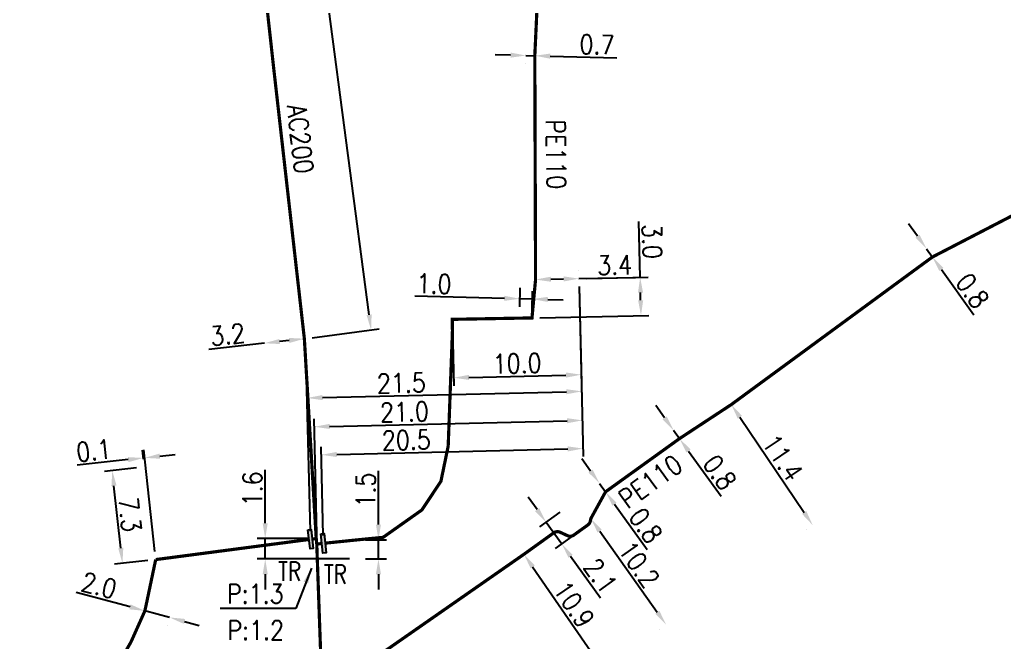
# Model space of a CAD drawing. Header units: millimetres. Extents: x 133989 to 135004, y 130988 to 132014.
# Drawn here: x 134233.5 to 134310.6, y 131503.5 to 131552.3 of the extents above; entities that cross this region are included whole.
import ezdxf
from ezdxf.enums import TextEntityAlignment as Align

# ---------------------------------------------------------------- set-up
doc = ezdxf.new("R2010")
doc.units = ezdxf.units.MM
doc.header["$PDMODE"] = 34
doc.linetypes.add('L_25_AP', pattern=[2000, 1000, 1000])
doc.linetypes.add('L_25_PE', pattern=[2000, 1000, 1000])
doc.layers.get('0').update_dxf_attribs({"linetype": 'CONTINUOUS'})
doc.layers.get('Defpoints').update_dxf_attribs({"linetype": 'CONTINUOUS'})
doc.layers.add('L_150', color=1, linetype='CONTINUOUS')
doc.layers.add('L_340', color=7, linetype='CONTINUOUS')
doc.styles.get("Standard").update_dxf_attribs({"font": 'romans.shx', "width": 0.85})
doc.dimstyles.get("Standard").update_dxf_attribs({"dimtxt": 1.5, "dimasz": 1.2, "dimexe": 0.625, "dimexo": 0.625, "dimgap": 0.25, "dimtad": 1, "dimdec": 1, "dimzin": 0, "dimdsep": 46, "dimtxsty": 'Standard', "dimcen": -0.5, "dimadec": 0, "dimazin": 0, "dimtfac": 1, "dimtdec": 1, "dimtmove": 0, "dimatfit": 3, "dimfxl": 0, "dimtolj": 1, "dimtzin": 0, "dimarcsym": 0})

# ---------------------------------------------------------------- blocks, each defined once
blk = doc.blocks.new('*D41')
at = {"layer": 'Defpoints', "color": 0, "linetype": 'Continuous', "transparency": 16777216}
for p in [(134304.504, 131534.312), (134304.504, 131534.312), (134304.97, 131533.662)]:
    blk.add_point(p, dxfattribs=at)
at = {"layer": 'L_150', "color": 0, "linetype": 'Continuous', "lineweight": -2, "transparency": 16777216}
for p, q in [((134303.804, 131535.287), (134303.104, 131536.262)), ((134304.504, 131534.312), (134304.97, 131533.662)), ((134305.67, 131532.687), (134308.219, 131529.135))]:
    blk.add_line(p, q, dxfattribs=at)
at = {"layer": 'L_150', "color": 0, "linetype": 'Continuous', "transparency": 16777216}
for points in [[(134303.967, 131535.403), (134303.642, 131535.17), (134304.504, 131534.312)], [(134305.832, 131532.803), (134305.507, 131532.57), (134304.97, 131533.662)]]:
    blk.add_solid(points, dxfattribs=at)
at = {"layer": 'L_150', "color": 0, "linetype": 'Continuous', "transparency": 16777216, "insert": (134308.106, 131531.007), "char_height": 1.5, "attachment_point": 5, "rotation": 305.66533}
blk.add_mtext('\\A1;0.8', dxfattribs=at)
blk = doc.blocks.new('*D42')
at = {"layer": 'Defpoints', "color": 0, "linetype": 'Continuous', "transparency": 16777216}
for p in [(134289.221, 131522.102), (134295.594, 131512.65), (134295.594, 131512.65)]:
    blk.add_point(p, dxfattribs=at)
at = {"layer": 'L_150', "color": 0, "linetype": 'Continuous', "lineweight": -2, "transparency": 16777216}
for p, q in [((134289.892, 131521.107), (134294.923, 131513.645)), ((134295.076, 131512.301), (134295.076, 131512.301))]:
    blk.add_line(p, q, dxfattribs=at)
at = {"layer": 'L_150', "color": 0, "linetype": 'Continuous', "transparency": 16777216}
for points in [[(134290.058, 131521.219), (134289.726, 131520.995), (134289.221, 131522.102)], [(134295.089, 131513.757), (134294.757, 131513.533), (134295.594, 131512.65)]]:
    blk.add_solid(points, dxfattribs=at)
at = {"layer": 'L_150', "color": 0, "linetype": 'Continuous', "transparency": 16777216, "insert": (134293.237, 131517.935), "char_height": 1.5, "attachment_point": 5, "rotation": 303.98885}
blk.add_mtext('\\A1;11.4', dxfattribs=at)
blk = doc.blocks.new('*D43')
at = {"layer": 'Defpoints', "color": 0, "linetype": 'Continuous', "transparency": 16777216}
for p in [(134284.698, 131520.084), (134284.698, 131520.084), (134285.166, 131519.435)]:
    blk.add_point(p, dxfattribs=at)
at = {"layer": 'L_150', "color": 0, "linetype": 'Continuous', "lineweight": -2, "transparency": 16777216}
for p, q in [((134283.997, 131521.058), (134283.296, 131522.032)), ((134284.698, 131520.084), (134285.166, 131519.435)), ((134285.867, 131518.461), (134288.421, 131514.913))]:
    blk.add_line(p, q, dxfattribs=at)
at = {"layer": 'L_150', "color": 0, "linetype": 'Continuous', "transparency": 16777216}
for points in [[(134284.16, 131521.175), (134283.835, 131520.941), (134284.698, 131520.084)], [(134286.029, 131518.577), (134285.704, 131518.344), (134285.166, 131519.435)]]:
    blk.add_solid(points, dxfattribs=at)
at = {"layer": 'L_150', "color": 0, "linetype": 'Continuous', "transparency": 16777216, "insert": (134288.306, 131516.784), "char_height": 1.5, "attachment_point": 5, "rotation": 305.74613}
blk.add_mtext('\\A1;0.8', dxfattribs=at)
blk = doc.blocks.new('*D44')
at = {"layer": 'Defpoints', "color": 0, "linetype": 'Continuous', "transparency": 16777216}
for p in [(134277.288, 131531.969), (134282.082, 131532.073), (134273.609, 131528.889)]:
    blk.add_point(p, dxfattribs=at)
at = {"layer": 'L_150', "color": 0, "linetype": 'Continuous', "lineweight": -2, "transparency": 16777216}
for p, q in [((134282.082, 131532.073), (134281.987, 131536.443)), ((134277.913, 131531.982), (134282.706, 131532.086)), ((134282.12, 131530.273), (134282.108, 131530.873)), ((134274.234, 131528.902), (134282.771, 131529.087))]:
    blk.add_line(p, q, dxfattribs=at)
at = {"layer": 'L_150', "color": 0, "linetype": 'Continuous', "transparency": 16777216}
for points in [[(134282.307, 131530.877), (134281.908, 131530.868), (134282.082, 131532.073)], [(134282.32, 131530.277), (134281.921, 131530.269), (134282.146, 131529.073)]]:
    blk.add_solid(points, dxfattribs=at)
at = {"layer": 'L_150', "color": 0, "linetype": 'Continuous', "transparency": 16777216, "insert": (134283.021, 131534.879), "char_height": 1.5, "attachment_point": 5, "rotation": 271.23712}
blk.add_mtext('\\A1;3.0', dxfattribs=at)
blk = doc.blocks.new('*D45')
at = {"layer": 'Defpoints', "color": 0, "linetype": 'Continuous', "transparency": 16777216}
for p in [(134272.684, 131531.87), (134272.647, 131530.394), (134273.609, 131528.889)]:
    blk.add_point(p, dxfattribs=at)
at = {"layer": 'L_150', "color": 0, "linetype": 'Continuous', "lineweight": -2, "transparency": 16777216}
for p, q in [((134272.668, 131531.245), (134272.631, 131529.769)), ((134273.625, 131529.514), (134273.662, 131530.993)), ((134271.447, 131530.424), (134264.421, 131530.603)), ((134273.646, 131530.368), (134272.647, 131530.394)), ((134274.846, 131530.338), (134276.046, 131530.307))]:
    blk.add_line(p, q, dxfattribs=at)
at = {"layer": 'L_150', "color": 0, "linetype": 'Continuous', "transparency": 16777216}
for points in [[(134271.452, 131530.624), (134271.442, 131530.224), (134272.647, 131530.394)], [(134274.851, 131530.538), (134274.841, 131530.138), (134273.646, 131530.368)]]:
    blk.add_solid(points, dxfattribs=at)
at = {"layer": 'L_150', "color": 0, "linetype": 'Continuous', "transparency": 16777216, "insert": (134265.94, 131531.564), "char_height": 1.5, "attachment_point": 5, "rotation": 358.5451}
blk.add_mtext('\\A1;1.0', dxfattribs=at)
blk = doc.blocks.new('*D46')
at = {"layer": 'Defpoints', "color": 0, "linetype": 'Continuous', "transparency": 16777216}
for p in [(134273.889, 131531.896), (134277.288, 131531.969), (134277.288, 131531.969)]:
    blk.add_point(p, dxfattribs=at)
at = {"layer": 'L_150', "color": 0, "linetype": 'Continuous', "lineweight": -2, "transparency": 16777216}
for p, q in [((134273.875, 131532.52), (134273.875, 131532.52)), ((134277.275, 131532.594), (134277.275, 131532.594)), ((134275.089, 131531.922), (134276.088, 131531.943)), ((134277.288, 131531.969), (134281.719, 131532.065))]:
    blk.add_line(p, q, dxfattribs=at)
at = {"layer": 'L_150', "color": 0, "linetype": 'Continuous', "transparency": 16777216}
for points in [[(134275.084, 131532.121), (134275.093, 131531.722), (134273.889, 131531.896)], [(134276.084, 131532.143), (134276.093, 131531.743), (134277.288, 131531.969)]]:
    blk.add_solid(points, dxfattribs=at)
at = {"layer": 'L_150', "color": 0, "linetype": 'Continuous', "transparency": 16777216, "insert": (134280.082, 131533.03), "char_height": 1.5, "attachment_point": 5, "rotation": 1.23712}
blk.add_mtext('\\A1;3.4', dxfattribs=at)
blk = doc.blocks.new('*D48')
at = {"layer": 'Defpoints', "color": 0, "linetype": 'Continuous', "transparency": 16777216}
for p in [(134277.288, 131531.969), (134277.608, 131518.654), (134257.281, 131511.227)]:
    blk.add_point(p, dxfattribs=at)
at = {"layer": 'L_340', "color": 0, "linetype": 'Continuous', "lineweight": -2, "transparency": 16777216}
for p, q in [((134277.303, 131531.344), (134277.623, 131518.029)), ((134257.266, 131511.852), (134257.099, 131518.785)), ((134258.314, 131518.189), (134276.409, 131518.625))]:
    blk.add_line(p, q, dxfattribs=at)
at = {"layer": 'L_340', "color": 0, "linetype": 'Continuous', "transparency": 16777216}
for points in [[(134276.404, 131518.825), (134276.413, 131518.425), (134277.608, 131518.654)], [(134258.309, 131518.389), (134258.319, 131517.989), (134257.114, 131518.161)]]:
    blk.add_solid(points, dxfattribs=at)
at = {"layer": 'L_340', "color": 0, "linetype": 'Continuous', "transparency": 16777216, "insert": (134263.766, 131519.321), "char_height": 1.5, "attachment_point": 5, "rotation": 1.37815}
blk.add_mtext('\\A1;20.5', dxfattribs=at)
blk = doc.blocks.new('*D49')
at = {"layer": 'Defpoints', "color": 0, "linetype": 'Continuous', "transparency": 16777216}
for p in [(134277.288, 131531.969), (134277.501, 131523.134), (134256.269, 131511.545)]:
    blk.add_point(p, dxfattribs=at)
at = {"layer": 'L_340', "color": 0, "linetype": 'Continuous', "lineweight": -2, "transparency": 16777216}
for p, q in [((134277.303, 131531.344), (134277.516, 131522.51)), ((134256.254, 131512.17), (134255.988, 131523.242)), ((134257.203, 131522.646), (134276.301, 131523.105))]:
    blk.add_line(p, q, dxfattribs=at)
at = {"layer": 'L_340', "color": 0, "linetype": 'Continuous', "transparency": 16777216}
for points in [[(134276.296, 131523.305), (134276.306, 131522.906), (134277.501, 131523.134)], [(134257.198, 131522.846), (134257.207, 131522.446), (134256.003, 131522.617)]]:
    blk.add_solid(points, dxfattribs=at)
at = {"layer": 'L_340', "color": 0, "linetype": 'Continuous', "transparency": 16777216, "insert": (134263.379, 131523.795), "char_height": 1.5, "attachment_point": 5, "rotation": 1.37815}
blk.add_mtext('\\A1;21.5', dxfattribs=at)
blk = doc.blocks.new('*D50')
at = {"layer": 'Defpoints', "color": 0, "linetype": 'Continuous', "transparency": 16777216}
for p in [(134277.288, 131531.969), (134277.555, 131520.864), (134256.778, 131511.334)]:
    blk.add_point(p, dxfattribs=at)
at = {"layer": 'L_150', "color": 0, "linetype": 'Continuous', "lineweight": -2, "transparency": 16777216}
for p, q in [((134277.303, 131531.344), (134277.57, 131520.239)), ((134256.763, 131511.959), (134256.546, 131520.984)), ((134257.761, 131520.388), (134276.356, 131520.835))]:
    blk.add_line(p, q, dxfattribs=at)
at = {"layer": 'L_150', "color": 0, "linetype": 'Continuous', "transparency": 16777216}
for points in [[(134276.351, 131521.035), (134276.36, 131520.635), (134277.555, 131520.864)], [(134257.756, 131520.588), (134257.766, 131520.188), (134256.561, 131520.359)]]:
    blk.add_solid(points, dxfattribs=at)
at = {"layer": 'L_150', "color": 0, "linetype": 'Continuous', "transparency": 16777216, "insert": (134263.62, 131521.529), "char_height": 1.5, "attachment_point": 5, "rotation": 1.37815}
blk.add_mtext('\\A1;21.0', dxfattribs=at)
blk = doc.blocks.new('*D95')
at = {"layer": 'Defpoints', "color": 0, "linetype": 'Continuous', "transparency": 16777216}
for p in [(134273.131, 131549.451), (134273.131, 131549.451), (134273.83, 131549.434)]:
    blk.add_point(p, dxfattribs=at)
at = {"layer": 'L_150', "color": 0, "linetype": 'Continuous', "lineweight": -2, "transparency": 16777216}
for p, q in [((134271.931, 131549.482), (134270.731, 131549.512)), ((134273.131, 131549.451), (134273.83, 131549.434)), ((134275.03, 131549.403), (134280.258, 131549.27)), ((134273.115, 131548.827), (134273.115, 131548.827)), ((134273.815, 131548.809), (134273.815, 131548.809))]:
    blk.add_line(p, q, dxfattribs=at)
at = {"layer": 'L_150', "color": 0, "linetype": 'Continuous', "transparency": 16777216}
for points in [[(134271.936, 131549.682), (134271.926, 131549.282), (134273.131, 131549.451)], [(134275.035, 131549.603), (134275.025, 131549.203), (134273.83, 131549.434)]]:
    blk.add_solid(points, dxfattribs=at)
at = {"layer": 'L_150', "color": 0, "linetype": 'Continuous', "transparency": 16777216, "insert": (134278.698, 131550.31), "char_height": 1.5, "attachment_point": 5, "rotation": 358.5451}
blk.add_mtext('\\A1;0.7', dxfattribs=at)
blk = doc.blocks.new('*D96')
at = {"layer": 'Defpoints', "color": 0, "linetype": 'Continuous', "transparency": 16777216}
for p in [(134277.288, 131531.969), (134267.362, 131528.778), (134277.469, 131524.441)]:
    blk.add_point(p, dxfattribs=at)
at = {"layer": 'L_150', "color": 0, "linetype": 'Continuous', "lineweight": -2, "transparency": 16777216}
for p, q in [((134277.303, 131531.344), (134277.484, 131523.816)), ((134267.377, 131528.153), (134267.488, 131523.576)), ((134268.672, 131524.229), (134276.269, 131524.412))]:
    blk.add_line(p, q, dxfattribs=at)
at = {"layer": 'L_150', "color": 0, "linetype": 'Continuous', "transparency": 16777216}
for points in [[(134268.667, 131524.429), (134268.677, 131524.03), (134267.473, 131524.201)], [(134276.265, 131524.612), (134276.274, 131524.212), (134277.469, 131524.441)]]:
    blk.add_solid(points, dxfattribs=at)
at = {"layer": 'L_150', "color": 0, "linetype": 'Continuous', "transparency": 16777216, "insert": (134272.446, 131525.321), "char_height": 1.5, "attachment_point": 5, "rotation": 1.37815}
blk.add_mtext('\\A1;10.0', dxfattribs=at)
blk = doc.blocks.new('*D106')
at = {"layer": 'Defpoints', "color": 0, "linetype": 'Continuous', "transparency": 16777216}
for p in [(134243.172, 131517.915), (134243.25, 131517.199), (134244.139, 131509.953)]:
    blk.add_point(p, dxfattribs=at)
at = {"layer": 'L_150', "color": 0, "linetype": 'Continuous', "lineweight": -2, "transparency": 16777216}
for p, q in [((134243.182, 131517.82), (134243.104, 131518.536)), ((134244.071, 131510.574), (134243.199, 131518.547)), ((134241.979, 131517.785), (134237.995, 131517.349)), ((134243.267, 131517.925), (134243.172, 131517.915)), ((134244.459, 131518.056), (134245.652, 131518.186))]:
    blk.add_line(p, q, dxfattribs=at)
at = {"layer": 'L_150', "color": 0, "linetype": 'Continuous', "transparency": 16777216}
for points in [[(134241.957, 131517.983), (134242.001, 131517.586), (134243.172, 131517.915)], [(134244.438, 131518.255), (134244.481, 131517.857), (134243.267, 131517.925)]]:
    blk.add_solid(points, dxfattribs=at)
at = {"layer": 'L_150', "color": 0, "linetype": 'Continuous', "transparency": 16777216, "insert": (134239.282, 131518.495), "char_height": 1.5, "attachment_point": 5, "rotation": 6.24227}
blk.add_mtext('\\A1;0.1', dxfattribs=at)
blk = doc.blocks.new('*D110')
at = {"layer": 'Defpoints', "color": 0, "linetype": 'Continuous', "transparency": 16777216}
for p in [(134251.876, 131597.347), (134248.104, 131596.851), (134255.782, 131527.259)]:
    blk.add_point(p, dxfattribs=at)
at = {"layer": 'L_150', "color": 0, "linetype": 'Continuous', "lineweight": -2, "transparency": 16777216}
for p, q in [((134248.724, 131596.932), (134252.496, 131597.429)), ((134260.852, 131529.136), (134252.033, 131596.158)), ((134256.402, 131527.34), (134261.629, 131528.028))]:
    blk.add_line(p, q, dxfattribs=at)
at = {"layer": 'L_150', "color": 0, "linetype": 'Continuous', "transparency": 16777216}
for points in [[(134252.231, 131596.184), (134251.834, 131596.132), (134251.876, 131597.347)], [(134261.051, 131529.163), (134260.654, 131529.11), (134261.009, 131527.947)]]:
    blk.add_solid(points, dxfattribs=at)
at = {"layer": 'L_150', "color": 0, "linetype": 'Continuous', "transparency": 16777216, "insert": (134257.434, 131562.777), "char_height": 1.5, "attachment_point": 5, "rotation": 277.49691}
blk.add_mtext('\\A1;70.0', dxfattribs=at)
blk = doc.blocks.new('*D111')
at = {"layer": 'Defpoints', "color": 0, "linetype": 'Continuous', "transparency": 16777216}
for p in [(134255.782, 131527.259), (134255.782, 131527.259), (134252.652, 131526.906)]:
    blk.add_point(p, dxfattribs=at)
at = {"layer": 'L_150', "color": 0, "linetype": 'Continuous', "lineweight": -2, "transparency": 16777216}
for p, q in [((134254.59, 131527.125), (134253.845, 131527.041)), ((134252.652, 131526.906), (134248.308, 131526.417))]:
    blk.add_line(p, q, dxfattribs=at)
at = {"layer": 'L_150', "color": 0, "linetype": 'Continuous', "transparency": 16777216}
for points in [[(134253.822, 131527.239), (134253.867, 131526.842), (134252.652, 131526.906)], [(134254.568, 131527.323), (134254.612, 131526.926), (134255.782, 131527.259)]]:
    blk.add_solid(points, dxfattribs=at)
at = {"layer": 'L_150', "color": 0, "linetype": 'Continuous', "transparency": 16777216, "insert": (134249.772, 131527.588), "char_height": 1.5, "attachment_point": 5, "rotation": 6.42546}
blk.add_mtext('\\A1;3.2', dxfattribs=at)
blk = doc.blocks.new('*D116')
at = {"layer": 'Defpoints', "color": 0, "linetype": 'Continuous', "transparency": 16777216}
for p in [(134278.904, 131515.913), (134278.904, 131515.913), (134279.371, 131515.264)]:
    blk.add_point(p, dxfattribs=at)
at = {"layer": 'L_150', "color": 0, "linetype": 'Continuous', "lineweight": -2, "transparency": 16777216}
for p, q in [((134278.203, 131516.887), (134277.502, 131517.861)), ((134278.904, 131515.913), (134279.371, 131515.264)), ((134280.072, 131514.29), (134282.626, 131510.742))]:
    blk.add_line(p, q, dxfattribs=at)
at = {"layer": 'L_150', "color": 0, "linetype": 'Continuous', "transparency": 16777216}
for points in [[(134278.365, 131517.004), (134278.041, 131516.77), (134278.904, 131515.913)], [(134280.235, 131514.407), (134279.91, 131514.173), (134279.371, 131515.264)]]:
    blk.add_solid(points, dxfattribs=at)
at = {"layer": 'L_150', "color": 0, "linetype": 'Continuous', "transparency": 16777216, "insert": (134282.511, 131512.613), "char_height": 1.5, "attachment_point": 5, "rotation": 305.74613}
blk.add_mtext('\\A1;0.8', dxfattribs=at)
blk = doc.blocks.new('*D117')
at = {"layer": 'Defpoints', "color": 0, "linetype": 'Continuous', "transparency": 16777216}
for p in [(134278.219, 131513.169), (134284.116, 131504.847), (134284.116, 131504.847)]:
    blk.add_point(p, dxfattribs=at)
at = {"layer": 'L_150', "color": 0, "linetype": 'Continuous', "lineweight": -2, "transparency": 16777216}
for p, q in [((134278.912, 131512.19), (134283.422, 131505.826)), ((134283.606, 131504.486), (134283.606, 131504.486))]:
    blk.add_line(p, q, dxfattribs=at)
at = {"layer": 'L_150', "color": 0, "linetype": 'Continuous', "transparency": 16777216}
for points in [[(134279.076, 131512.306), (134278.749, 131512.075), (134278.219, 131513.169)], [(134283.585, 131505.942), (134283.259, 131505.71), (134284.116, 131504.847)]]:
    blk.add_solid(points, dxfattribs=at)
at = {"layer": 'L_150', "color": 0, "linetype": 'Continuous', "transparency": 16777216, "insert": (134281.983, 131509.586), "char_height": 1.5, "attachment_point": 5, "rotation": 305.32296}
blk.add_mtext('\\A1;10.2', dxfattribs=at)
blk = doc.blocks.new('*D118')
at = {"layer": 'Defpoints', "color": 0, "linetype": 'Continuous', "transparency": 16777216}
for p in [(134276.309, 131514.045), (134274.71, 131512.894), (134277.534, 131512.342)]:
    blk.add_point(p, dxfattribs=at)
at = {"layer": 'L_150', "color": 0, "linetype": 'Continuous', "lineweight": -2, "transparency": 16777216}
for p, q in [((134274.009, 131513.868), (134273.308, 131514.842)), ((134275.801, 131513.68), (134274.202, 131512.529)), ((134274.71, 131512.894), (134275.935, 131511.191)), ((134277.027, 131511.977), (134275.428, 131510.826)), ((134276.636, 131510.217), (134278.977, 131506.965))]:
    blk.add_line(p, q, dxfattribs=at)
at = {"layer": 'L_150', "color": 0, "linetype": 'Continuous', "transparency": 16777216}
for points in [[(134274.171, 131513.985), (134273.846, 131513.751), (134274.71, 131512.894)], [(134276.799, 131510.334), (134276.474, 131510.101), (134275.935, 131511.191)]]:
    blk.add_solid(points, dxfattribs=at)
at = {"layer": 'L_150', "color": 0, "linetype": 'Continuous', "transparency": 16777216, "insert": (134278.969, 131508.688), "char_height": 1.5, "attachment_point": 5, "rotation": 305.74613}
blk.add_mtext('\\A1;2.1', dxfattribs=at)
blk = doc.blocks.new('*D119')
at = {"layer": 'Defpoints', "color": 0, "linetype": 'Continuous', "transparency": 16777216}
for p in [(134272.982, 131510.372), (134279.149, 131501.384), (134279.149, 131501.384)]:
    blk.add_point(p, dxfattribs=at)
at = {"layer": 'L_150', "color": 0, "linetype": 'Continuous', "lineweight": -2, "transparency": 16777216}
blk.add_line((134273.661, 131509.382), (134278.47, 131502.373), dxfattribs=at)
at = {"layer": 'L_150', "color": 0, "linetype": 'Continuous', "transparency": 16777216}
for points in [[(134273.826, 131509.496), (134273.496, 131509.269), (134272.982, 131510.372)], [(134278.635, 131502.487), (134278.305, 131502.26), (134279.149, 131501.384)]]:
    blk.add_solid(points, dxfattribs=at)
at = {"layer": 'L_150', "color": 0, "linetype": 'Continuous', "transparency": 16777216, "insert": (134276.89, 131506.444), "char_height": 1.5, "attachment_point": 5, "rotation": 304.45424}
blk.add_mtext('\\A1;10.9', dxfattribs=at)
blk = doc.blocks.new('*D120')
at = {"layer": 'Defpoints', "color": 0, "linetype": 'Continuous', "transparency": 16777216}
for p in [(134259.954, 131511.502), (134259.954, 131510.002), (134261.584, 131510.002)]:
    blk.add_point(p, dxfattribs=at)
at = {"layer": 'L_150', "color": 0, "linetype": 'Continuous', "lineweight": -2, "transparency": 16777216}
for p, q in [((134261.584, 131512.702), (134261.584, 131516.902)), ((134260.579, 131511.502), (134262.209, 131511.502)), ((134261.584, 131510.002), (134261.584, 131511.502)), ((134260.579, 131510.002), (134262.209, 131510.002)), ((134261.584, 131508.802), (134261.584, 131507.602))]:
    blk.add_line(p, q, dxfattribs=at)
at = {"layer": 'L_150', "color": 0, "linetype": 'Continuous', "transparency": 16777216}
for points in [[(134261.384, 131512.702), (134261.784, 131512.702), (134261.584, 131511.502)], [(134261.384, 131508.802), (134261.784, 131508.802), (134261.584, 131510.002)]]:
    blk.add_solid(points, dxfattribs=at)
at = {"layer": 'L_150', "color": 0, "linetype": 'Continuous', "transparency": 16777216, "insert": (134260.584, 131515.407), "char_height": 1.5, "attachment_point": 5, "rotation": 90}
blk.add_mtext('\\A1;1.5', dxfattribs=at)
blk = doc.blocks.new('*D121')
at = {"layer": 'Defpoints', "color": 0, "linetype": 'Continuous', "transparency": 16777216}
for p in [(134240.74, 131516.924), (134243.25, 131517.199), (134244.139, 131509.953)]:
    blk.add_point(p, dxfattribs=at)
at = {"layer": 'L_150', "color": 0, "linetype": 'Continuous', "lineweight": -2, "transparency": 16777216}
for p, q in [((134242.629, 131517.131), (134240.119, 131516.857)), ((134241.404, 131510.861), (134240.871, 131515.732)), ((134243.517, 131509.885), (134240.913, 131509.6))]:
    blk.add_line(p, q, dxfattribs=at)
at = {"layer": 'L_150', "color": 0, "linetype": 'Continuous', "transparency": 16777216}
for points in [[(134241.07, 131515.753), (134240.672, 131515.71), (134240.74, 131516.924)], [(134241.602, 131510.882), (134241.205, 131510.839), (134241.534, 131509.668)]]:
    blk.add_solid(points, dxfattribs=at)
at = {"layer": 'L_150', "color": 0, "linetype": 'Continuous', "transparency": 16777216, "insert": (134242.124, 131513.474), "char_height": 1.5, "attachment_point": 5, "rotation": 276.24227}
blk.add_mtext('\\A1;7.3', dxfattribs=at)
blk = doc.blocks.new('*D122')
at = {"layer": 'Defpoints', "color": 0, "linetype": 'Continuous', "transparency": 16777216}
for p in [(134243.293, 131505.936), (134245.226, 131505.42), (134245.226, 131505.42)]:
    blk.add_point(p, dxfattribs=at)
at = {"layer": 'L_150', "color": 0, "linetype": 'Continuous', "lineweight": -2, "transparency": 16777216}
for p, q in [((134242.134, 131506.245), (134237.91, 131507.372)), ((134245.226, 131505.42), (134243.293, 131505.936)), ((134243.132, 131505.332), (134243.132, 131505.332)), ((134245.065, 131504.816), (134245.065, 131504.816)), ((134246.385, 131505.111), (134247.545, 131504.801))]:
    blk.add_line(p, q, dxfattribs=at)
at = {"layer": 'L_150', "color": 0, "linetype": 'Continuous', "transparency": 16777216}
for points in [[(134242.185, 131506.438), (134242.082, 131506.052), (134243.293, 131505.936)], [(134246.437, 131505.304), (134246.334, 131504.917), (134245.226, 131505.42)]]:
    blk.add_solid(points, dxfattribs=at)
at = {"layer": 'L_150', "color": 0, "linetype": 'Continuous', "transparency": 16777216, "insert": (134239.7, 131507.93), "char_height": 1.5, "attachment_point": 5, "rotation": 345.05683}
blk.add_mtext('\\A1;2.0', dxfattribs=at)
blk = doc.blocks.new('L_340_19')
at = {"linetype": 'Continuous'}
blk.add_hatch(color=0, dxfattribs=at).paths.add_polyline_path([(0.125, 0.75), (-0.125, 0.75), (-0.125, -0.75), (0.125, -0.75)])
at = {"color": 0, "linetype": 'Continuous'}
blk.add_lwpolyline([(-0.125, 0.75), (0.125, 0.75), (0.125, -0.75), (-0.125, -0.75)], close=True, dxfattribs=at)
at = {"color": 0, "linetype": 'Continuous', "width": 0.75}
for tag, height, flags, p in [('TR', 1.5, 8, (0, 3)), ('DEF_LEG', 1.2, 3, (0, -5)), ('DEF_COUP', 1.2, 3, (0, -7.5)), ('DEF_TYPE', 1.2, 3, (0, -10))]:
    blk.add_attdef(tag, text='', height=height, dxfattribs=dict(at, flags=flags)).set_placement(p, align=Align.MIDDLE)
blk = doc.blocks.new('*D173')
at = {"layer": 'Defpoints', "color": 0, "linetype": 'Continuous', "transparency": 16777216}
for p in [(134256.712, 131511.603), (134252.715, 131510.002), (134259.954, 131510.002)]:
    blk.add_point(p, dxfattribs=at)
at = {"layer": 'L_150', "color": 0, "linetype": 'Continuous', "lineweight": -2, "transparency": 16777216}
for p, q in [((134252.715, 131512.803), (134252.715, 131516.992)), ((134256.087, 131511.603), (134252.09, 131511.603)), ((134252.715, 131510.002), (134252.715, 131511.603)), ((134259.329, 131510.002), (134252.09, 131510.002)), ((134252.715, 131508.802), (134252.715, 131507.602))]:
    blk.add_line(p, q, dxfattribs=at)
at = {"layer": 'L_150', "color": 0, "linetype": 'Continuous', "transparency": 16777216}
for points in [[(134252.515, 131512.803), (134252.915, 131512.803), (134252.715, 131511.603)], [(134252.515, 131508.802), (134252.915, 131508.802), (134252.715, 131510.002)]]:
    blk.add_solid(points, dxfattribs=at)
at = {"layer": 'L_150', "color": 0, "linetype": 'Continuous', "transparency": 16777216, "insert": (134251.715, 131515.498), "char_height": 1.5, "attachment_point": 5, "rotation": 90}
blk.add_mtext('\\A1;1.6', dxfattribs=at)

msp = doc.modelspace()

# ---------------------------------------------------------------- linework, layer by layer
at = {"layer": 'L_150', "linetype": 'L_25_AP', "const_width": 0.25, "flags": 128}
for points in [[(134285.658, 131480.693), (134279.338, 131476.14), (134278.149, 131474.924), (134276.904, 131474.077), (134276.904, 131474.077), (134270.653, 131469.821), (134268.426, 131468.306), (134265.441, 131466.274), (134262.412, 131472.481), (134260.473, 131478.137), (134254.355, 131488.323), (134254.497, 131491.468), (134254.752, 131494.976), (134255.516, 131498.644), (134256.196, 131499.132), (134256.196, 131499.132), (134256.196, 131499.132), (134256.196, 131499.132), (134257.154, 131499.941), (134256.753, 131511.173), (134256.712, 131511.603), (134255.782, 131527.259), (134253.378, 131548.474), (134252.184, 131559.323), (134248.104, 131596.851), (134245.036, 131624.679), (134242.587, 131646.556), (134241.169, 131660.131), (134238.028, 131688.601), (134237.727, 131691.408), (134237.522, 131692.967), (134233.881, 131698.899), (134220.2, 131826.351), (134221.756, 131836.708), (134218.999, 131866.585), (134213.664, 131916.299), (134211.309, 131938.38), (134205.183, 131996.159), (134204.774, 132000)], [(134256.393, 131511.561), (134256.712, 131511.603)], [(134257.157, 131511.213), (134256.754, 131511.164)]]:
    msp.add_lwpolyline(points, dxfattribs=at)
at = {"layer": 'L_150', "linetype": 'L_25_PE', "flags": 128}
for points in [[(134257.406, 131511.239, 0.25, 0.25, 0), (134257.77, 131511.277, 0.25, 0.25, 0), (134259.954, 131511.502, 0.25, 0.25, 0), (134261.952, 131511.698, 0.25, 0.25, 0), (134264.632, 131513.592, 0.25, 0.25, 0), (134264.988, 131513.844, 0.25, 0.25, 0), (134266.478, 131516.092, 0.25, 0.25, 0), (134267.047, 131518.85, 0.25, 0.25, 0), (134267.38, 131527.889, 0.25, 0.25, 0), (134267.362, 131528.778, 0.25, 0.25, 0), (134273.609, 131528.889, 0.25, 0.25, 0), (134273.889, 131531.896, 0.25, 0.25, 0), (134273.83, 131549.434, 0.25, 0.25, 0), (134273.935, 131551.7, 0.25, 0.25, 0), (134274.38, 131561.351, 0.25, 0.25, 0), (134274.223, 131568.234, 0.25, 0.25, 0), (134275.495, 131575.493, 0.25, 0.25, 0), (134275.495, 131575.493, 0.25, 0.25, 0), (134275.495, 131575.493, 0.25, 0.25, 0), (134275.493, 131575.904, 0.25, 0.25, 0), (134275.493, 131575.904, 0.25, 0.25, 0), (134275.738, 131576.29, 0.25, 0.25, 0), (134275.759, 131577.18, 0.25, 0.25, 0), (134275.775, 131577.835, 0.25, 0.25, 0.18271), (134275.658, 131578.168, 0.25, 0.25, 0), (134275.303, 131578.591, 0.25, 0.25, -0.18077), (134275.186, 131578.921, 0.25, 0.25, 0), (134275.457, 131595.206, 0.25, 0.25, 0), (134275.392, 131598.997, 0.25, 0.25, 0), (134275.664, 131609.666, 0.25, 0.25, 0), (134276.211, 131615.001, 0.25, 0.25, 0), (134276.55, 131633.79, 0.25, 0.25, -0.203484), (134276.709, 131634.147, 0.25, 0.25, 0), (134277.288, 131634.686, 0.25, 0.25, 0.200397), (134277.447, 131635.037, 0.25, 0.25, 0), (134277.472, 131635.88, 0.25, 0.25, 0), (134277.497, 131636.707, 0.25, 0.25, 0.235697), (134277.309, 131637.112, 0.25, 0.25, 0), (134276.709, 131637.593, 0.25, 0.25, -0.23677), (134276.521, 131638, 0.25, 0.25, 0), (134276.668, 131642.333, 0.25, 0.25, 0), (134276.685, 131646.238, 0.25, 0.25, 0), (134276.711, 131649.926, 0, 0, 0)], [(134256.747, 131499.65, 0.25, 0.25, 0), (134257.218, 131498.997, 0.25, 0.25, 0), (134259.813, 131500.869, 0.25, 0.25, 0), (134260.532, 131501.699, 0.25, 0.25, 0), (134272.982, 131510.372, 0.25, 0.25, 0), (134275.311, 131512.048, 0.25, 0.25, -0.271571), (134275.815, 131512.095, 0.25, 0.25, 0), (134276.384, 131511.83, 0.25, 0.25, 0.271571), (134276.888, 131511.877, 0.25, 0.25, 0), (134277.534, 131512.342, 0.25, 0.25, 0), (134277.534, 131512.342, 0.25, 0.25, 0), (134277.981, 131512.664, 0.25, 0.25, 0.189416), (134278.179, 131512.971, 0.25, 0.25, 0), (134278.219, 131513.169, 0.25, 0.25, 0), (134278.219, 131513.169, 0.25, 0.25, 0), (134279.371, 131515.264, 0.25, 0.25, 0), (134285.166, 131519.435, 0.25, 0.25, 0), (134289.221, 131522.102, 0.25, 0.25, 0), (134304.97, 131533.662, 0.25, 0.25, 0), (134312.045, 131537.328, 0.25, 0.25, 0), (134313.143, 131538.051, 0.25, 0.25, 0.010221), (134313.16, 131538.063, 0.25, 0.25, 0), (134314.034, 131538.691, 0.25, 0.25, 0), (134314.711, 131539.177, 0.25, 0.25, 0.228145), (134314.919, 131539.558, 0.25, 0.25, 0), (134314.959, 131540.355, 0.25, 0.25, -0.228145), (134315.166, 131540.736, 0.25, 0.25, 0), (134317.326, 131542.288, 0.25, 0.25, 0), (134319.779, 131543.789, 0.25, 0.25, 0), (134327.704, 131549.873, 0.25, 0.25, 0), (134332.211, 131553.046, 0.25, 0.25, 0), (134338.736, 131557.657, 0.25, 0.25, 0), (134341.176, 131559.561, 0.25, 0.25, 0), (134348.462, 131564.572, 0.25, 0.25, -0.223959), (134348.883, 131564.64, 0.25, 0.25, 0), (134349.187, 131564.553, 0.25, 0.25, 0.229104), (134349.616, 131564.628, 0.25, 0.25, 0), (134350.289, 131565.11, 0.25, 0.25, 0), (134350.949, 131565.583, 0.25, 0.25, 0.243095), (134351.157, 131565.992, 0.25, 0.25, 0), (134351.155, 131566.328, 0.25, 0.25, -0.242241), (134351.363, 131566.736, 0.25, 0.25, 0), (134352.426, 131567.503, 0.25, 0.25, 0), (134354.536, 131568.919, 0.25, 0.25, 0), (134359.936, 131572.887, 0.25, 0.25, 0), (134366.087, 131577.073, 0.25, 0.25, 0), (134379.482, 131586.898, 0.25, 0.25, 0), (134381.509, 131588.259, 0.25, 0.25, 0), (134382.466, 131588.298, 0.25, 0.25, 0), (134382.466, 131588.298, 0.25, 0.25, 0), (134382.466, 131588.298, 0.25, 0.25, 0), (134384.591, 131589.814, 0.25, 0.25, 0), (134384.591, 131589.814, 0.25, 0.25, 0), (134384.591, 131589.814, 0.25, 0.25, 0), (134385.02, 131590.565, 0.25, 0.25, 0), (134385.465, 131590.861, 0.25, 0.25, 0), (134395.982, 131597.852, 0.25, 0.25, 0), (134403.37, 131603.366, 0.25, 0.25, 0), (134411.961, 131605.854, 0.25, 0.25, 0), (134423.307, 131607.743, 0.25, 0.25, 0), (134435.422, 131609.956, 0.25, 0.25, 0), (134450.21, 131612.471, 0.25, 0.25, 0), (134456.083, 131613.571, 0.25, 0.25, 0), (134456.291, 131613.378, 0.25, 0.25, 0), (134462.023, 131614.364, 0.25, 0.25, 0), (134469.01, 131615.672, 0.25, 0.25, 0), (134474.352, 131616.358, 0.25, 0.25, 0), (134479.465, 131617.149, 0.25, 0.25, 0), (134491.816, 131619.398, 0.25, 0.25, 0), (134502.535, 131621.238, 0.25, 0.25, 0), (134513.784, 131623.049, 0.25, 0.25, 0), (134515.794, 131623.38, 0.25, 0.25, 0), (134515.555, 131624.886, 0.25, 0.25, 0), (134519.394, 131625.576, 0.25, 0.25, 0), (134537.146, 131628.769, 0.25, 0.25, 0), (134537.086, 131627.156, 0.25, 0.25, 0), (134538.097, 131627.318, 0.25, 0.25, 0), (134538.041, 131626.349, 0.25, 0.25, 0), (134538.117, 131618.933, 0, 0, 0)], [(134096.23, 131394.947, 0.25, 0.25, 0), (134111.69, 131406.682, 0.25, 0.25, 0), (134118.852, 131411.616, 0.25, 0.25, 0), (134134.552, 131423.419, 0.25, 0.25, 0), (134141.627, 131428.308, 0.25, 0.25, 0), (134153.684, 131436.281, 0.25, 0.25, 0), (134174.203, 131450.896, 0.25, 0.25, 0), (134184.316, 131458.551, 0.25, 0.25, 0), (134190.437, 131462.25, 0.25, 0.25, 0), (134211.021, 131477.255, 0.25, 0.25, 0), (134223.133, 131485.69, 0.25, 0.25, 0), (134231.438, 131492.057, 0.25, 0.25, 0), (134231.438, 131492.057, 0.25, 0.25, 0), (134231.438, 131492.057, 0.25, 0.25, 0.168839), (134243.293, 131505.936, 0.25, 0.25, 0), (134243.293, 131505.936, 0.25, 0.25, 0), (134243.293, 131505.936, 0.25, 0.25, 0), (134244.139, 131509.953, 0.25, 0.25, 0), (134244.139, 131509.953, 0.25, 0.25, 0), (134244.139, 131509.953, 0, 0, 0)]]:
    msp.add_lwpolyline(points, format="xyseb", dxfattribs=at)
at = {"layer": 'L_150', "linetype": 'L_25_PE', "const_width": 0.25, "flags": 128}
msp.add_lwpolyline([(134244.139, 131509.953), (134256.145, 131511.529)], dxfattribs=at)

# ---------------------------------------------------------------- block references
at = {"layer": 'L_340'}
ref = msp.add_blockref('L_340_19', (134256.269, 131511.545), dxfattribs=dict(at, rotation=6.814430112114009))
ref.add_attrib('TR', 'TR', dxfattribs={"layer": '0', "color": 0, "linetype": 'Continuous', "height": 1.5, "width": 0.75, "flags": 8}).set_placement((134254.617, 131509.033), align=Align.MIDDLE)
ref = msp.add_blockref('L_340_19', (134257.281, 131511.226), dxfattribs=dict(at, rotation=5.891013757065807))
ref.add_attrib('TR', 'TR', dxfattribs={"layer": '0', "color": 0, "linetype": 'Continuous', "height": 1.5, "width": 0.75, "flags": 8}).set_placement((134258.2, 131508.8), align=Align.MIDDLE)

# ---------------------------------------------------------------- texts
at = {"layer": 'L_150', "linetype": 'Continuous', "width": 0.85}
for s, rotation, p in [('AC200', 276.46519, (134254.419, 131545.509)), ('PE110', 270.9835, (134274.684, 131544.427)), ('PE110', 35.49798, (134281.106, 131513.87))]:
    msp.add_text(s, height=1.5, rotation=rotation, dxfattribs=at).set_placement(p)
at = {"layer": 'L_150', "linetype": 'Continuous', "char_height": 1.5, "attachment_point": 9}
for s, insert in [('\\A1;P:1.3', (134254.148, 131506.525)), ('\\A1;P:1.2', (134254.185, 131503.669))]:
    msp.add_mtext(s, dxfattribs=dict(at, insert=insert))

# ---------------------------------------------------------------- dimensions: what is measured, and where the dimension line sits
at = {"layer": 'L_150', "linetype": 'Continuous'}
for base, p1, p2, angle, picture, middle in [((134251.876, 131597.347), (134255.782, 131527.259), (134248.104, 131596.851), 277.49691, '*D110', (134256.443, 131562.647)), ((134273.131, 131549.451), (134273.83, 131549.434), (134273.131, 131549.451), 358.5451, '*D95', (134278.673, 131549.311)), ((134282.082, 131532.073), (134273.609, 131528.889), (134277.288, 131531.969), 271.23712, '*D44', (134282.021, 131534.858)), ((134304.504, 131534.312), (134304.97, 131533.662), (134304.504, 131534.312), 305.66533, '*D41', (134307.294, 131530.424)), ((134277.288, 131531.969), (134273.889, 131531.896), (134277.288, 131531.969), 181.23712, '*D46', (134280.103, 131532.03)), ((134272.647, 131530.394), (134273.609, 131528.889), (134272.684, 131531.87), 358.5451, '*D45', (134265.915, 131530.565)), ((134277.555, 131520.864), (134256.778, 131511.334), (134277.288, 131531.969), 181.37815, '*D50', (134263.644, 131520.53)), ((134277.469, 131524.441), (134267.362, 131528.778), (134277.288, 131531.969), 181.37815, '*D96', (134272.47, 131524.321)), ((134255.78238, 131527.258887), (134252.652167, 131526.906369), (134255.78238, 131527.258887), 186.425459, '*D111', (134249.883952, 131526.594619)), ((134284.698, 131520.084), (134285.166, 131519.435), (134284.698, 131520.084), 305.74613, '*D43', (134287.494, 131516.2)), ((134295.594, 131512.65), (134289.221, 131522.102), (134295.594, 131512.65), 123.98885, '*D42', (134292.408, 131517.376)), ((134243.172, 131517.915), (134244.139, 131509.953), (134243.25, 131517.199), 6.24227, '*D106', (134239.391, 131517.501)), ((134278.904, 131515.913), (134279.371, 131515.264), (134278.904, 131515.913), 305.74613, '*D116', (134281.7, 131512.029)), ((134240.74, 131516.924), (134244.139, 131509.953), (134243.25, 131517.199), 276.24227, '*D121', (134241.13, 131513.365)), ((134252.715, 131510.002), (134256.712, 131511.603), (134259.954, 131510.002), 90, '*D173', (134252.715, 131515.498)), ((134261.584, 131510.002), (134259.954, 131511.502), (134259.954, 131510.002), 90, '*D120', (134261.584, 131515.407)), ((134274.71, 131512.894), (134277.534, 131512.342), (134276.309, 131514.045), 305.74613, '*D118', (134278.157, 131508.104)), ((134284.116, 131504.847), (134278.219, 131513.169), (134284.116, 131504.847), 125.32296, '*D117', (134281.167, 131509.008)), ((134279.149, 131501.384), (134272.982, 131510.372), (134279.149, 131501.384), 124.45424, '*D119', (134276.066, 131505.878)), ((134245.226, 131505.42), (134243.293, 131505.936), (134245.226, 131505.42), 165.05683, '*D122', (134239.442, 131506.963))]:
    dim = msp.add_linear_dim(base=base, p1=p1, p2=p2, angle=angle, dimstyle='Standard', dxfattribs=at)
    dim.commit()
    dim.dimension.update_dxf_attribs({"geometry": picture, "text_midpoint": middle, "dimtype": 160})
at = {"layer": 'L_340', "linetype": 'Continuous'}
for base, p1, picture, middle in [((134277.501, 131523.134), (134256.269, 131511.545), '*D49', (134263.403, 131522.795)), ((134277.608, 131518.654), (134257.281, 131511.227), '*D48', (134263.79, 131518.321))]:
    dim = msp.add_linear_dim(base=base, p1=p1, p2=(134277.288, 131531.969), angle=181.37815, dimstyle='Standard', dxfattribs=at)
    dim.commit()
    dim.dimension.update_dxf_attribs({"geometry": picture, "text_midpoint": middle, "dimtype": 160})

# ---------------------------------------------------------------- leaders
at = {"layer": 'L_150', "linetype": 'Continuous', "annotation_type": 0, "has_hookline": 1, "hookline_direction": 1, "text_width": 4.493}
msp.add_leader([(134256.334, 131509.272), (134255.12, 131506.129), (134253.92, 131506.129)], dimstyle='Standard', override={"dimgap": 0.25, "dimtad": 1}, dxfattribs=at)

doc.saveas('drawing.dxf')
